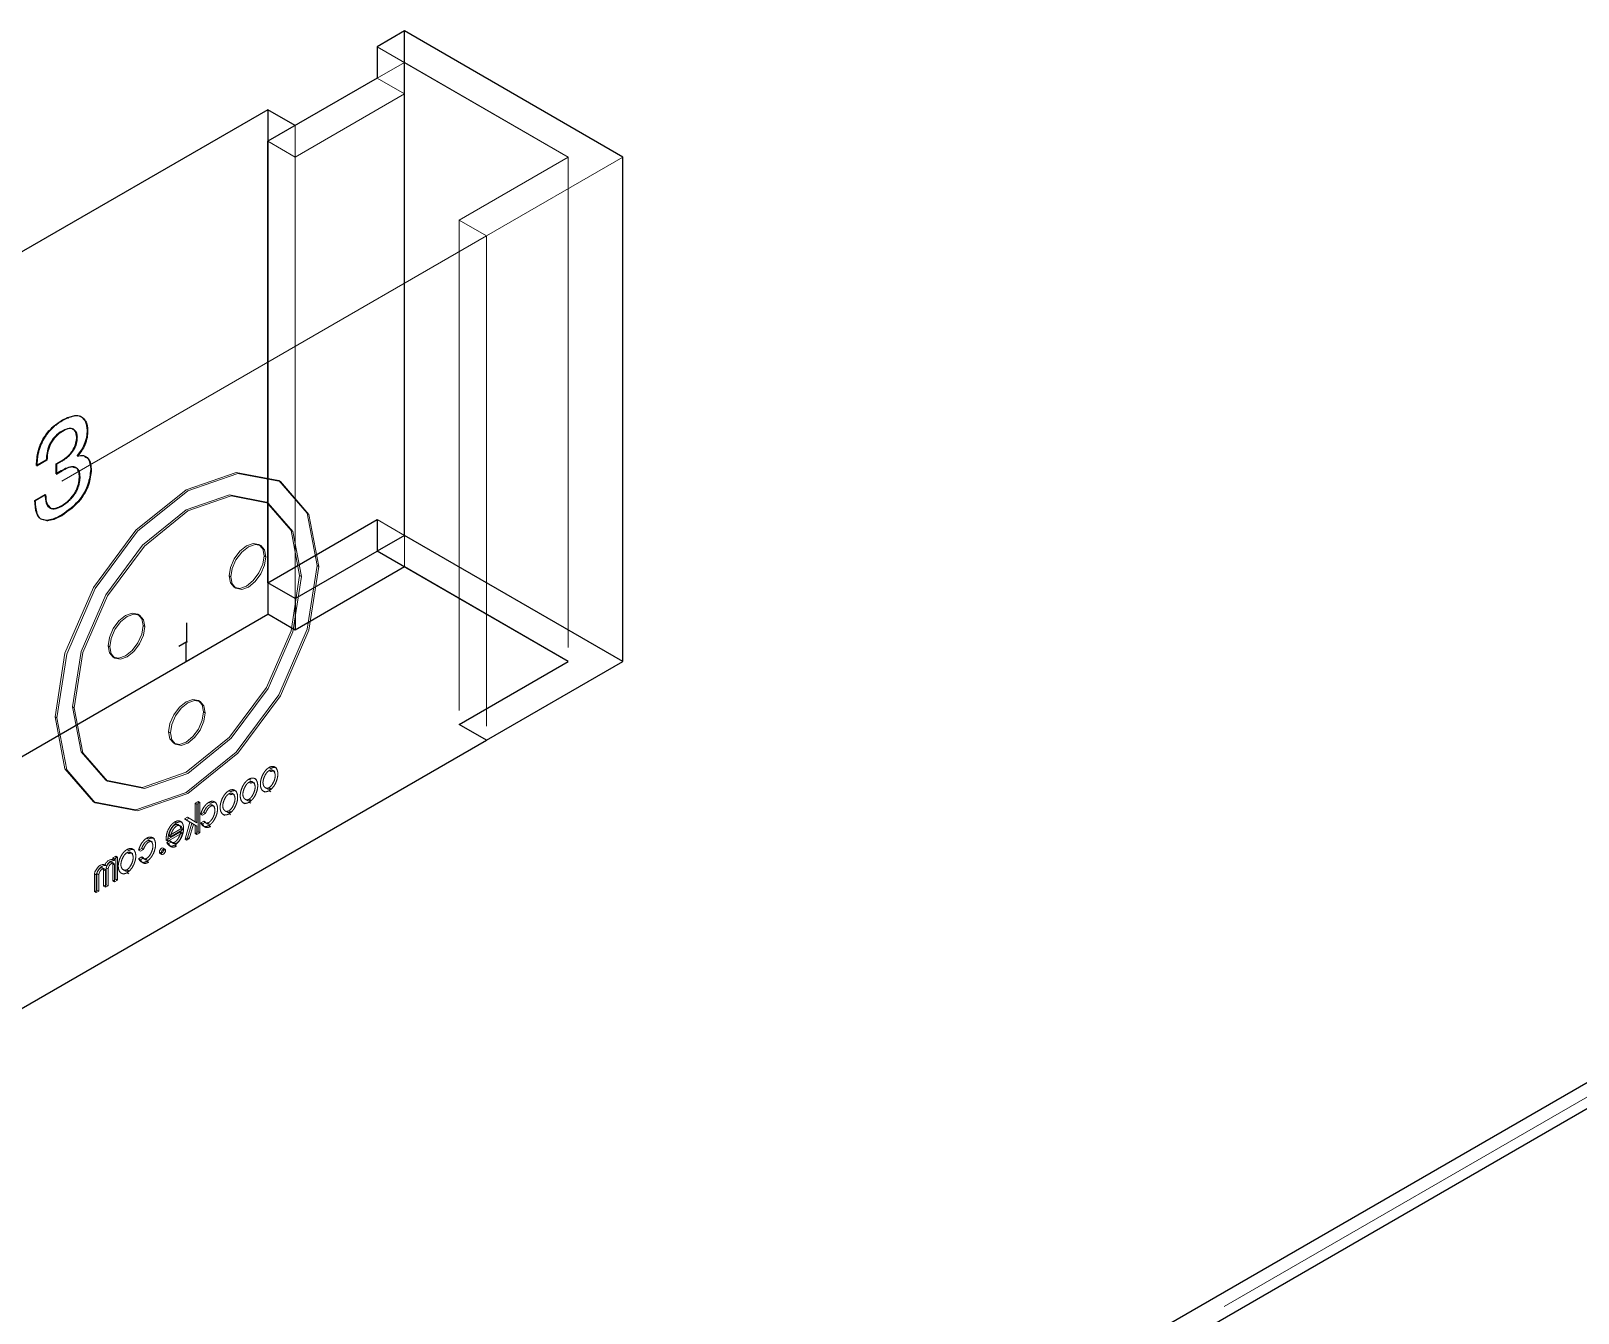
# Model space of a CAD drawing. Header units: millimetres. Extents: x 0 to 841, y 0 to 2287.
# Drawn here: x 609.131 to 613.138, y 245.019 to 248.34 of the extents above; entities that cross this region are included whole.
import ezdxf

# ---------------------------------------------------------------- set-up
doc = ezdxf.new("R2010")
doc.units = ezdxf.units.MM
doc.header["$PDSIZE"] = -1
doc.linetypes.add('HIDDEN', pattern=[1.905, 1.27, -0.635])

msp = doc.modelspace()

# ---------------------------------------------------------------- linework, layer by layer
at = {"color": 7, "linetype": 'Continuous', "lineweight": 25}
for p, q in [((610.098, 248.3397), (610.0273, 248.2989)), ((610.098, 247.0332), (610.098, 248.3397)), ((610.6637, 248.0131), (610.098, 248.3397)), ((610.0273, 248.2989), (610.0273, 248.2172)), ((610.0273, 248.2172), (609.7445, 248.0539)), ((609.7445, 248.1356), (608.1889, 247.2375)), ((609.7445, 248.1356), (609.7445, 246.8291)), ((609.8152, 248.0948), (609.7445, 248.1356)), ((609.7445, 246.9108), (609.7445, 248.0539)), ((610.6637, 246.7067), (610.6637, 248.0131)), ((617.2022, 247.9488), (605.5515, 241.223)), ((617.1608, 247.8572), (605.5101, 241.1314)), ((609.2113, 247.3035), (609.2127, 247.3027)), ((609.2762, 247.3062), (609.2776, 247.3054)), ((609.2507, 247.2406), (609.2507, 247.2392)), ((609.2507, 247.2406), (609.2521, 247.2398)), ((609.2521, 247.2398), (609.2521, 247.2384)), ((609.1707, 247.2292), (609.1452, 247.2145)), ((609.1452, 247.2145), (609.1466, 247.2137)), ((609.1721, 247.2284), (609.1466, 247.2137)), ((609.1707, 247.2292), (609.1721, 247.2284)), ((609.1962, 247.2185), (609.2101, 247.2265)), ((609.1962, 247.1931), (609.1962, 247.2185)), ((609.209, 247.2004), (609.1962, 247.1931)), ((609.2104, 247.1996), (609.1976, 247.1922)), ((609.209, 247.2004), (609.2104, 247.1996)), ((609.2855, 247.2044), (609.2869, 247.2036)), ((609.1962, 247.1931), (609.1976, 247.1922)), ((609.1406, 247.1235), (609.1672, 247.1389)), ((609.1672, 247.1389), (609.1686, 247.138)), ((609.1733, 247.0711), (609.1639, 247.0737)), ((609.2101, 247.086), (609.2115, 247.0852)), ((609.7445, 246.9108), (610.0273, 247.0741)), ((610.0273, 247.0741), (610.0273, 246.9924)), ((609.1719, 247.0719), (609.1733, 247.0711)), ((610.098, 247.0332), (610.0273, 246.9924)), ((610.6637, 246.7067), (610.098, 247.0332)), ((609.8152, 246.87), (610.0273, 246.9924)), ((610.5223, 246.7067), (610.0273, 246.9924)), ((610.098, 246.9516), (609.8152, 246.7883)), ((610.5223, 246.7067), (610.098, 246.9516)), ((609.8152, 246.87), (609.7445, 246.9108)), ((609.8152, 246.87), (609.8152, 246.7883)), ((608.1889, 245.9311), (609.7445, 246.8291)), ((609.8152, 246.7883), (609.7445, 246.8291)), ((610.2395, 246.5434), (610.5223, 246.7067)), ((610.3102, 246.5026), (610.6637, 246.7067)), ((610.3102, 246.5026), (610.2395, 246.5434)), ((608.7545, 245.6045), (610.3102, 246.5026))]:
    msp.add_line(p, q, dxfattribs=at)
at = {"color": 7, "linetype": 'HIDDEN', "lineweight": 18}
for p, q in [((610.5223, 248.0131), (610.0273, 248.2989)), ((610.098, 248.2581), (610.0273, 248.2172)), ((610.5223, 248.0131), (610.098, 248.2581)), ((610.098, 248.1764), (610.0273, 248.2172)), ((610.098, 248.1764), (609.8152, 248.0131)), ((609.8152, 248.0948), (609.8152, 246.87)), ((609.8152, 248.0131), (609.7445, 248.0539)), ((609.8152, 246.87), (609.8152, 248.0131)), ((610.2395, 247.8498), (610.5223, 248.0131)), ((610.3102, 247.809), (610.6637, 248.0131)), ((610.5223, 248.0131), (610.5223, 246.7067)), ((605.6218, 241.2266), (617.2726, 247.9524)), ((610.3102, 247.809), (610.2395, 247.8498)), ((610.2395, 247.8498), (610.2395, 246.5434)), ((610.3102, 247.809), (608.7545, 246.911)), ((610.3102, 247.809), (610.3102, 246.5026)), ((609.2124, 247.3323), (609.2138, 247.3315)), ((609.2495, 247.2881), (609.2509, 247.2873)), ((609.2507, 247.2392), (609.2521, 247.2384)), ((609.1962, 247.2185), (609.1976, 247.2177)), ((609.1976, 247.2177), (609.2115, 247.2257)), ((609.1976, 247.1922), (609.1976, 247.2177)), ((609.2101, 247.2265), (609.2115, 247.2257)), ((609.2565, 247.1837), (609.2579, 247.1829)), ((609.777, 247.1725), (609.7725, 247.1751)), ((609.1406, 247.1235), (609.142, 247.1226)), ((609.142, 247.1226), (609.1686, 247.138)), ((609.745, 247.1171), (609.7405, 247.1197)), ((609.2113, 247.1107), (609.2127, 247.1099)), ((610.098, 247.0332), (610.0273, 247.0741)), ((610.098, 247.0332), (610.098, 246.9516)), ((609.7258, 247.0073), (609.7213, 247.0099)), ((609.7345, 246.9806), (609.7391, 246.978)), ((609.8719, 246.9554), (609.8764, 246.9528)), ((609.644, 246.9283), (609.6485, 246.9257)), ((609.8267, 246.9293), (609.8312, 246.9266)), ((609.6573, 246.899), (609.6618, 246.8964)), ((609.4123, 246.8263), (609.4077, 246.8289)), ((609.421, 246.7996), (609.4255, 246.797)), ((609.3305, 246.7473), (609.335, 246.7447)), ((609.3437, 246.718), (609.3483, 246.7154)), ((609.569, 246.6032), (609.5645, 246.6058)), ((609.1931, 246.5635), (609.1976, 246.5609)), ((609.2384, 246.5896), (609.2429, 246.587)), ((609.5778, 246.5765), (609.5823, 246.5739)), ((609.4873, 246.5243), (609.4918, 246.5217)), ((609.5005, 246.495), (609.505, 246.4924)), ((609.7475, 246.4323), (609.752, 246.4296)), ((609.7669, 246.4308), (609.7624, 246.4335)), ((609.3245, 246.3992), (609.3291, 246.3966)), ((609.6955, 246.4022), (609.7, 246.3996)), ((609.6955, 246.3944), (609.7, 246.3918)), ((609.7102, 246.3917), (609.7056, 246.3943)), ((609.7149, 246.4008), (609.7103, 246.4034)), ((609.7475, 246.4244), (609.752, 246.4218)), ((609.7622, 246.4217), (609.7577, 246.4243)), ((609.6434, 246.3722), (609.648, 246.3696)), ((609.6434, 246.3643), (609.648, 246.3617)), ((609.6581, 246.3616), (609.6536, 246.3642)), ((609.6628, 246.3708), (609.6583, 246.3734)), ((609.7327, 246.371), (609.7372, 246.3684)), ((609.7374, 246.3801), (609.7419, 246.3775)), ((609.7475, 246.38), (609.752, 246.3774)), ((609.7475, 246.3722), (609.752, 246.3696)), ((609.2925, 246.3437), (609.2971, 246.3411)), ((609.5636, 246.3438), (609.5561, 246.3395)), ((609.5561, 246.3395), (609.5561, 246.2917)), ((609.5561, 246.3395), (609.5607, 246.3369)), ((609.5681, 246.3412), (609.5607, 246.3369)), ((609.5607, 246.3369), (609.5607, 246.2891)), ((609.5636, 246.266), (609.5636, 246.3438)), ((609.5636, 246.3438), (609.5681, 246.3412)), ((609.5681, 246.2634), (609.5681, 246.3412)), ((609.5781, 246.3156), (609.5704, 246.3111)), ((609.5826, 246.313), (609.5749, 246.3085)), ((609.5781, 246.3156), (609.5826, 246.313)), ((609.5914, 246.3421), (609.5959, 246.3395)), ((609.606, 246.3316), (609.6015, 246.3342)), ((609.6108, 246.3407), (609.6062, 246.3433)), ((609.6333, 246.32), (609.6378, 246.3174)), ((609.6434, 246.3199), (609.648, 246.3173)), ((609.6434, 246.3121), (609.648, 246.3095)), ((609.6806, 246.3409), (609.6851, 246.3383)), ((609.6853, 246.3501), (609.6898, 246.3475)), ((609.6955, 246.35), (609.7, 246.3473)), ((609.6955, 246.3421), (609.7, 246.3395)), ((609.5191, 246.2731), (609.4877, 246.255)), ((609.5034, 246.2914), (609.508, 246.2887)), ((609.5115, 246.2841), (609.5102, 246.2848)), ((609.5148, 246.2822), (609.5145, 246.2824)), ((609.5228, 246.2899), (609.5183, 246.2925)), ((609.5191, 246.2731), (609.5236, 246.2705)), ((609.5362, 246.3033), (609.5286, 246.2989)), ((609.5426, 246.2908), (609.5286, 246.2989)), ((609.5286, 246.2989), (609.5331, 246.2963)), ((609.5426, 246.2908), (609.5299, 246.2465)), ((609.5407, 246.3007), (609.5331, 246.2963)), ((609.5471, 246.2882), (609.5331, 246.2963)), ((609.5472, 246.2882), (609.5344, 246.2439)), ((609.5561, 246.2917), (609.5362, 246.3033)), ((609.5362, 246.3033), (609.5407, 246.3007)), ((609.5362, 246.2502), (609.5471, 246.2882)), ((609.5607, 246.2891), (609.5407, 246.3007)), ((609.5407, 246.2475), (609.5516, 246.2856)), ((609.5426, 246.2908), (609.5471, 246.2882)), ((609.5561, 246.283), (609.5471, 246.2882)), ((609.5471, 246.2882), (609.5516, 246.2856)), ((609.5607, 246.2804), (609.5516, 246.2856)), ((609.5561, 246.2917), (609.5607, 246.2891)), ((609.5561, 246.283), (609.5561, 246.2617)), ((609.5561, 246.283), (609.5607, 246.2804)), ((609.5607, 246.2804), (609.5607, 246.2591)), ((609.5704, 246.3111), (609.5749, 246.3085)), ((609.5781, 246.2933), (609.5704, 246.2888)), ((609.5704, 246.2888), (609.5749, 246.2862)), ((609.5826, 246.2906), (609.5749, 246.2862)), ((609.5775, 246.2803), (609.582, 246.2777)), ((609.5781, 246.2933), (609.5826, 246.2906)), ((609.5874, 246.2885), (609.592, 246.2859)), ((609.5914, 246.282), (609.5959, 246.2794)), ((609.6286, 246.3109), (609.6331, 246.3083)), ((609.4307, 246.2494), (609.4353, 246.2468)), ((609.4453, 246.2389), (609.4408, 246.2415)), ((609.4501, 246.248), (609.4456, 246.2506)), ((609.5189, 246.2659), (609.481, 246.2441)), ((609.481, 246.2441), (609.4856, 246.2415)), ((609.4901, 246.2425), (609.4824, 246.238)), ((609.4824, 246.238), (609.4869, 246.2354)), ((609.5234, 246.2633), (609.4856, 246.2415)), ((609.4947, 246.2399), (609.4869, 246.2354)), ((609.4877, 246.255), (609.4923, 246.2524)), ((609.4901, 246.2425), (609.4947, 246.2399)), ((609.5236, 246.2705), (609.4923, 246.2524)), ((609.4987, 246.2376), (609.5032, 246.235)), ((609.5189, 246.2659), (609.5234, 246.2633)), ((609.5299, 246.2465), (609.5362, 246.2502)), ((609.5299, 246.2465), (609.5344, 246.2439)), ((609.5344, 246.2439), (609.5407, 246.2475)), ((609.5362, 246.2502), (609.5407, 246.2475)), ((609.5561, 246.2617), (609.5636, 246.266)), ((609.5561, 246.2617), (609.5607, 246.2591)), ((609.5607, 246.2591), (609.5681, 246.2634)), ((609.5636, 246.266), (609.5681, 246.2634)), ((609.3503, 246.203), (609.343, 246.1987)), ((609.343, 246.1987), (609.343, 246.194)), ((609.343, 246.1987), (609.3475, 246.1961)), ((609.343, 246.194), (609.3475, 246.1914)), ((609.3549, 246.2004), (609.3475, 246.1961)), ((609.3475, 246.1961), (609.3475, 246.1914)), ((609.3503, 246.203), (609.3503, 246.1429)), ((609.3503, 246.203), (609.3549, 246.2004)), ((609.3549, 246.2004), (609.3549, 246.1403)), ((609.3795, 246.2198), (609.3841, 246.2172)), ((609.3795, 246.212), (609.3841, 246.2094)), ((609.3942, 246.2093), (609.3897, 246.2119)), ((609.3989, 246.2184), (609.3944, 246.221)), ((609.4175, 246.2228), (609.4097, 246.2184)), ((609.4097, 246.2184), (609.4143, 246.2158)), ((609.4175, 246.2005), (609.4097, 246.1961)), ((609.4097, 246.1961), (609.4143, 246.1935)), ((609.422, 246.2202), (609.4143, 246.2158)), ((609.422, 246.1979), (609.4143, 246.1935)), ((609.4175, 246.2228), (609.422, 246.2202)), ((609.4175, 246.2005), (609.422, 246.1979)), ((609.4268, 246.1957), (609.4313, 246.1931)), ((609.4635, 246.2134), (609.4681, 246.2108)), ((609.4652, 246.2097), (609.4697, 246.2071)), ((609.4777, 246.221), (609.4732, 246.2236)), ((609.4748, 246.2199), (609.4794, 246.2173)), ((609.4895, 246.2296), (609.4941, 246.227)), ((609.5034, 246.2313), (609.508, 246.2286)), ((609.2949, 246.1109), (609.2949, 246.1565)), ((609.2949, 246.1565), (609.2994, 246.1539)), ((609.2994, 246.1083), (609.2994, 246.1539)), ((609.3017, 246.1148), (609.3017, 246.1573)), ((609.3017, 246.1573), (609.3062, 246.1547)), ((609.3062, 246.1122), (609.3062, 246.1547)), ((609.3209, 246.1696), (609.3164, 246.1722)), ((609.3189, 246.1247), (609.3189, 246.1672)), ((609.3189, 246.1672), (609.3234, 246.1646)), ((609.3264, 246.1776), (609.3219, 246.1802)), ((609.3224, 246.1799), (609.3269, 246.1773)), ((609.3234, 246.1221), (609.3234, 246.1646)), ((609.3259, 246.1288), (609.3259, 246.1726)), ((609.3259, 246.1726), (609.3304, 246.17)), ((609.3304, 246.1262), (609.3304, 246.17)), ((609.3451, 246.1842), (609.3405, 246.1868)), ((609.343, 246.1386), (609.343, 246.1825)), ((609.343, 246.1825), (609.3475, 246.1799)), ((609.3475, 246.136), (609.3475, 246.1799)), ((609.3647, 246.1585), (609.3692, 246.1559)), ((609.3694, 246.1677), (609.3739, 246.1651)), ((609.3795, 246.1676), (609.3841, 246.165)), ((609.3795, 246.1597), (609.3841, 246.1571)), ((609.4168, 246.1876), (609.4214, 246.185)), ((609.4307, 246.1893), (609.4353, 246.1867)), ((609.2949, 246.1109), (609.3017, 246.1148)), ((609.2994, 246.1083), (609.3062, 246.1122)), ((609.3017, 246.1148), (609.3062, 246.1122)), ((609.3259, 246.1288), (609.3189, 246.1247)), ((609.3189, 246.1247), (609.3234, 246.1221)), ((609.3304, 246.1262), (609.3234, 246.1221)), ((609.3259, 246.1288), (609.3304, 246.1262)), ((609.3503, 246.1429), (609.343, 246.1386)), ((609.343, 246.1386), (609.3475, 246.136)), ((609.3549, 246.1403), (609.3475, 246.136)), ((609.3503, 246.1429), (609.3549, 246.1403)), ((609.2949, 246.1109), (609.2994, 246.1083))]:
    msp.add_line(p, q, dxfattribs=at)
at = {"color": 7, "linetype": 'Continuous'}
for p, q in [((609.5348, 246.7581), (609.5348, 246.8065)), ((609.5348, 246.7581), (609.5138, 246.746)), ((609.5324, 246.7068), (609.5324, 246.7551)), ((609.5324, 246.7068), (609.5324, 246.7551)), ((609.5324, 246.7068), (609.5533, 246.7189)), ((609.5324, 246.7068), (609.5533, 246.7189))]:
    msp.add_line(p, q, dxfattribs=at)
at = {"color": 7, "linetype": 'HIDDEN', "lineweight": 18, "flags": 128}
for points in [[(609.1931, 246.5635), (609.2189, 246.7284), (609.2925, 246.898), (609.4026, 247.0466), (609.5325, 247.1514), (609.6624, 247.1965), (609.7725, 247.1751), (609.8461, 247.0905), (609.8719, 246.9554)], [(609.1976, 246.5609), (609.2235, 246.7258), (609.297, 246.8954), (609.4071, 247.044), (609.537, 247.1488), (609.6669, 247.1939), (609.777, 247.1725), (609.8506, 247.0878), (609.8764, 246.9528)], [(609.2384, 246.5896), (609.2607, 246.7325), (609.3245, 246.8796), (609.4199, 247.0083), (609.5325, 247.0991), (609.6451, 247.1383), (609.7405, 247.1197), (609.8043, 247.0463), (609.8267, 246.9293)], [(609.2429, 246.587), (609.2653, 246.7299), (609.329, 246.8769), (609.4245, 247.0057), (609.537, 247.0965), (609.6496, 247.1356), (609.745, 247.1171), (609.8088, 247.0437), (609.8312, 246.9266)], [(609.644, 246.9283), (609.6475, 246.9503), (609.6573, 246.9729), (609.672, 246.9927), (609.6893, 247.0067), (609.7066, 247.0127), (609.7213, 247.0099), (609.7311, 246.9986), (609.7345, 246.9806)], [(609.6485, 246.9257), (609.652, 246.9477), (609.6618, 246.9703), (609.6765, 246.9901), (609.6938, 247.0041), (609.7111, 247.0101), (609.7258, 247.0073), (609.7356, 246.996), (609.7391, 246.978)], [(609.8719, 246.9554), (609.8461, 246.7905), (609.7725, 246.6208), (609.6624, 246.4723), (609.5325, 246.3675), (609.4026, 246.3224), (609.2925, 246.3437), (609.2189, 246.4284), (609.1931, 246.5635)], [(609.8764, 246.9528), (609.8506, 246.7879), (609.777, 246.6182), (609.6669, 246.4697), (609.537, 246.3649), (609.4071, 246.3197), (609.297, 246.3411), (609.2235, 246.4258), (609.1976, 246.5609)], [(609.7345, 246.9806), (609.7311, 246.9586), (609.7213, 246.936), (609.7066, 246.9162), (609.6893, 246.9022), (609.672, 246.8962), (609.6573, 246.899), (609.6475, 246.9103), (609.644, 246.9283)], [(609.7391, 246.978), (609.7356, 246.956), (609.7258, 246.9334), (609.7111, 246.9136), (609.6938, 246.8996), (609.6765, 246.8936), (609.6618, 246.8964), (609.652, 246.9077), (609.6485, 246.9257)], [(609.8267, 246.9293), (609.8043, 246.7863), (609.7405, 246.6393), (609.6451, 246.5106), (609.5325, 246.4198), (609.4199, 246.3806), (609.3245, 246.3992), (609.2607, 246.4726), (609.2384, 246.5896)], [(609.8312, 246.9266), (609.8088, 246.7837), (609.745, 246.6367), (609.6496, 246.508), (609.537, 246.4171), (609.4245, 246.378), (609.329, 246.3966), (609.2653, 246.47), (609.2429, 246.587)], [(609.3305, 246.7473), (609.3339, 246.7693), (609.3437, 246.7919), (609.3584, 246.8117), (609.3757, 246.8257), (609.3931, 246.8317), (609.4077, 246.8289), (609.4176, 246.8176), (609.421, 246.7996)], [(609.421, 246.7996), (609.4176, 246.7776), (609.4077, 246.755), (609.3931, 246.7352), (609.3757, 246.7212), (609.3584, 246.7152), (609.3437, 246.718), (609.3339, 246.7293), (609.3305, 246.7473)], [(609.335, 246.7447), (609.3385, 246.7667), (609.3483, 246.7893), (609.3629, 246.8091), (609.3803, 246.8231), (609.3976, 246.8291), (609.4123, 246.8263), (609.4221, 246.815), (609.4255, 246.797)], [(609.4255, 246.797), (609.4221, 246.775), (609.4123, 246.7524), (609.3976, 246.7326), (609.3803, 246.7186), (609.3629, 246.7126), (609.3483, 246.7154), (609.3385, 246.7267), (609.335, 246.7447)], [(609.4873, 246.5243), (609.4907, 246.5463), (609.5005, 246.5689), (609.5152, 246.5887), (609.5325, 246.6027), (609.5498, 246.6087), (609.5645, 246.6058), (609.5743, 246.5945), (609.5778, 246.5765)], [(609.4918, 246.5217), (609.4952, 246.5437), (609.505, 246.5663), (609.5197, 246.5861), (609.537, 246.6001), (609.5544, 246.6061), (609.569, 246.6032), (609.5788, 246.5919), (609.5823, 246.5739)], [(609.5778, 246.5765), (609.5743, 246.5545), (609.5645, 246.5319), (609.5498, 246.5121), (609.5325, 246.4981), (609.5152, 246.4921), (609.5005, 246.495), (609.4907, 246.5063), (609.4873, 246.5243)], [(609.5823, 246.5739), (609.5788, 246.5519), (609.569, 246.5293), (609.5544, 246.5095), (609.537, 246.4955), (609.5197, 246.4895), (609.505, 246.4924), (609.4952, 246.5037), (609.4918, 246.5217)], [(609.4635, 246.2134), (609.464, 246.2161), (609.4652, 246.219), (609.467, 246.2214), (609.4692, 246.2232), (609.4714, 246.2239), (609.4732, 246.2236), (609.4744, 246.2222), (609.4748, 246.2199)], [(609.4748, 246.2199), (609.4744, 246.2172), (609.4732, 246.2143), (609.4714, 246.2119), (609.4692, 246.2101), (609.467, 246.2094), (609.4652, 246.2097), (609.464, 246.2111), (609.4635, 246.2134)], [(609.4681, 246.2108), (609.4685, 246.2135), (609.4697, 246.2164), (609.4715, 246.2188), (609.4737, 246.2206), (609.4759, 246.2213), (609.4777, 246.221), (609.4789, 246.2196), (609.4794, 246.2173)], [(609.4794, 246.2173), (609.4789, 246.2146), (609.4777, 246.2117), (609.4759, 246.2093), (609.4737, 246.2075), (609.4715, 246.2068), (609.4697, 246.2071), (609.4685, 246.2085), (609.4681, 246.2108)], [(609.3224, 246.1799), (609.3191, 246.1812), (609.3152, 246.181), (609.311, 246.1794), (609.3067, 246.1764), (609.3027, 246.1723), (609.2993, 246.1674), (609.2966, 246.162), (609.2949, 246.1565)], [(609.3269, 246.1773), (609.3236, 246.1785), (609.3197, 246.1784), (609.3155, 246.1767), (609.3113, 246.1738), (609.3072, 246.1697), (609.3038, 246.1648), (609.3011, 246.1594), (609.2994, 246.1539)], [(609.3189, 246.1672), (609.3181, 246.1704), (609.3162, 246.1723), (609.3135, 246.1727), (609.3103, 246.1716), (609.3071, 246.169), (609.3044, 246.1655), (609.3025, 246.1614), (609.3017, 246.1573)], [(609.3234, 246.1646), (609.3226, 246.1678), (609.3207, 246.1697), (609.318, 246.1701), (609.3148, 246.169), (609.3117, 246.1664), (609.3089, 246.1629), (609.307, 246.1588), (609.3062, 246.1547)], [(609.343, 246.1825), (609.342, 246.1853), (609.3401, 246.187), (609.3375, 246.1873), (609.3344, 246.1862), (609.3314, 246.1838), (609.3288, 246.1805), (609.3269, 246.1766), (609.3259, 246.1726)], [(609.3475, 246.1799), (609.3466, 246.1827), (609.3446, 246.1844), (609.342, 246.1847), (609.339, 246.1836), (609.3359, 246.1812), (609.3333, 246.1778), (609.3314, 246.1739), (609.3304, 246.17)]]:
    msp.add_lwpolyline(points, dxfattribs=at)
at = {"color": 7, "linetype": 'HIDDEN', "lineweight": 18}
for centre in [(609.3418, 246.1736), (609.3464, 246.1709)]:
    msp.add_arc(centre, 0.0204, 86.7937, 162.0245, dxfattribs=at)
at = {"color": 7, "linetype": 'Continuous', "lineweight": 25}
for points, knots in [([(609.1452, 247.2145), (609.1459, 247.2267), (609.1474, 247.2511), (609.164, 247.2895), (609.1885, 247.3166), (609.2044, 247.327), (609.2124, 247.3323)], [0, 0, 0, 0, 0.280713, 0.558959, 0.779032, 1, 1, 1, 1]), ([(609.2124, 247.3323), (609.2212, 247.3364), (609.2386, 247.3447), (609.261, 247.3439), (609.2735, 247.3284), (609.2753, 247.3136), (609.2762, 247.3062)], [0, 0, 0, 0, 0.2808315, 0.5598156, 0.7794796, 1, 1, 1, 1]), ([(609.2661, 247.3352), (609.2689, 247.3326), (609.2758, 247.3258), (609.2769, 247.3131), (609.2776, 247.3054)], [0, 0, 0, 0, 0.397455, 1, 1, 1, 1]), ([(609.2113, 247.3035), (609.2048, 247.2993), (609.192, 247.2909), (609.1775, 247.2684), (609.1717, 247.2471), (609.171, 247.2352), (609.1707, 247.2292)], [0, 0, 0, 0, 0.280338, 0.55806, 0.778671, 1, 1, 1, 1]), ([(609.2127, 247.3027), (609.2062, 247.2985), (609.1934, 247.2901), (609.179, 247.2676), (609.1731, 247.2463), (609.1724, 247.2344), (609.1721, 247.2284)], [0, 0, 0, 0, 0.280338, 0.55806, 0.778671, 1, 1, 1, 1]), ([(609.2101, 247.2265), (609.2156, 247.2302), (609.2264, 247.2374), (609.2405, 247.2538), (609.2483, 247.2725), (609.2491, 247.2829), (609.2495, 247.2881)], [0, 0, 0, 0, 0.280943, 0.559927, 0.779511, 1, 1, 1, 1]), ([(609.2495, 247.2881), (609.2487, 247.2937), (609.2472, 247.3049), (609.2334, 247.3136), (609.2197, 247.3073), (609.2113, 247.3035)], [0, 0, 0, 0, 0.281079, 0.560309, 1, 1, 1, 1]), ([(609.2382, 247.3083), (609.2376, 247.3087), (609.2316, 247.3131), (609.2217, 247.3076), (609.2127, 247.3027)], [0, 0, 0, 0, 0.097161, 1, 1, 1, 1]), ([(609.2762, 247.3062), (609.2759, 247.3002), (609.2754, 247.2882), (609.27, 247.2697), (609.2613, 247.2532), (609.2542, 247.2448), (609.2507, 247.2406)], [0, 0, 0, 0, 0.280228, 0.559846, 0.779841, 1, 1, 1, 1]), ([(609.2776, 247.3054), (609.2773, 247.2994), (609.2768, 247.2874), (609.2714, 247.2689), (609.2627, 247.2524), (609.2556, 247.244), (609.2521, 247.2398)], [0, 0, 0, 0, 0.280228, 0.559846, 0.779841, 1, 1, 1, 1]), ([(609.2507, 247.2392), (609.2563, 247.24), (609.2675, 247.2417), (609.2829, 247.2319), (609.2845, 247.2148), (609.2855, 247.2044)], [0, 0, 0, 0, 0.2812566, 0.5614026, 1, 1, 1, 1]), ([(609.2705, 247.2376), (609.2742, 247.2359), (609.2849, 247.2309), (609.2861, 247.2144), (609.2869, 247.2036)], [0, 0, 0, 0, 0.342796, 1, 1, 1, 1]), ([(609.2565, 247.1837), (609.2562, 247.1886), (609.2557, 247.1983), (609.2497, 247.2087), (609.2343, 247.2134), (609.2194, 247.2058), (609.209, 247.2004)], [0, 0, 0, 0, 0.18739, 0.374072, 0.56088, 1, 1, 1, 1]), ([(609.2855, 247.2044), (609.2841, 247.1916), (609.2814, 247.1659), (609.2541, 247.1165), (609.2268, 247.0976), (609.2101, 247.086)], [0, 0, 0, 0, 0.28105, 0.560203, 1, 1, 1, 1]), ([(609.2441, 247.2088), (609.2428, 247.2093), (609.2338, 247.213), (609.2212, 247.2058), (609.2104, 247.1996)], [0, 0, 0, 0, 0.140173, 1, 1, 1, 1]), ([(609.2869, 247.2036), (609.2855, 247.1907), (609.2828, 247.1651), (609.2555, 247.1157), (609.2282, 247.0968), (609.2115, 247.0852)], [0, 0, 0, 0, 0.28105, 0.560203, 1, 1, 1, 1]), ([(609.2113, 247.1107), (609.2176, 247.1152), (609.2302, 247.124), (609.2461, 247.1438), (609.2547, 247.1655), (609.2559, 247.1776), (609.2565, 247.1837)], [0, 0, 0, 0, 0.280836, 0.559683, 0.779441, 1, 1, 1, 1]), ([(609.1719, 247.0719), (609.1661, 247.0727), (609.1545, 247.0742), (609.1429, 247.0928), (609.1414, 247.1118), (609.1406, 247.1235)], [0, 0, 0, 0, 0.279474, 0.559495, 1, 1, 1, 1]), ([(609.1672, 247.1389), (609.1677, 247.1313), (609.1687, 247.1162), (609.179, 247.1024), (609.1952, 247.1025), (609.2059, 247.108), (609.2113, 247.1107)], [0, 0, 0, 0, 0.280929, 0.559406, 0.779167, 1, 1, 1, 1]), ([(609.1686, 247.138), (609.1689, 247.1301), (609.1692, 247.1172), (609.176, 247.1107), (609.1786, 247.1083)], [0, 0, 0, 0, 0.616331, 1, 1, 1, 1]), ([(609.2101, 247.086), (609.2027, 247.0819), (609.1896, 247.0746), (609.1773, 247.0727), (609.1719, 247.0719)], [0, 0, 0, 0, 0.560492, 1, 1, 1, 1]), ([(609.2115, 247.0852), (609.2042, 247.0811), (609.191, 247.0738), (609.1787, 247.0719), (609.1733, 247.0711)], [0, 0, 0, 0, 0.560492, 1, 1, 1, 1])]:
    msp.add_open_spline(points, degree=3, knots=knots, dxfattribs=at)
at = {"color": 7, "linetype": 'HIDDEN', "lineweight": 18}
for points, knots in [([(609.1466, 247.2137), (609.1473, 247.2259), (609.1488, 247.2502), (609.1654, 247.2887), (609.1899, 247.3157), (609.2058, 247.3262), (609.2138, 247.3315)], [0, 0, 0, 0, 0.280713, 0.558959, 0.779032, 1, 1, 1, 1]), ([(609.2138, 247.3315), (609.2225, 247.3354), (609.2396, 247.3434), (609.2594, 247.3448), (609.265, 247.3369), (609.2661, 247.3352)], [0, 0, 0, 0, 0.442939, 0.882964, 1, 1, 1, 1]), ([(609.2115, 247.2257), (609.217, 247.2293), (609.2278, 247.2366), (609.2419, 247.253), (609.2497, 247.2717), (609.2505, 247.2821), (609.2509, 247.2873)], [0, 0, 0, 0, 0.280943, 0.559927, 0.779511, 1, 1, 1, 1]), ([(609.2509, 247.2873), (609.2503, 247.2931), (609.249, 247.3037), (609.2416, 247.3069), (609.2382, 247.3083)], [0, 0, 0, 0, 0.547921, 1, 1, 1, 1]), ([(609.2521, 247.2384), (609.258, 247.2399), (609.2651, 247.2415), (609.2698, 247.2381), (609.2705, 247.2376)], [0, 0, 0, 0, 0.84555, 1, 1, 1, 1]), ([(609.2579, 247.1829), (609.2576, 247.1877), (609.2571, 247.1973), (609.2521, 247.2071), (609.2463, 247.2083), (609.2441, 247.2088)], [0, 0, 0, 0, 0.382982, 0.764515, 1, 1, 1, 1]), ([(609.2127, 247.1099), (609.219, 247.1143), (609.2316, 247.1231), (609.2475, 247.143), (609.2561, 247.1646), (609.2573, 247.1768), (609.2579, 247.1829)], [0, 0, 0, 0, 0.280836, 0.559683, 0.779441, 1, 1, 1, 1]), ([(609.1639, 247.0737), (609.1616, 247.0742), (609.1536, 247.0756), (609.1445, 247.0924), (609.1429, 247.1112), (609.142, 247.1226)], [0, 0, 0, 0, 0.138561, 0.473346, 1, 1, 1, 1]), ([(609.1786, 247.1083), (609.1798, 247.1064), (609.1836, 247.1005), (609.1969, 247.102), (609.2074, 247.1073), (609.2127, 247.1099)], [0, 0, 0, 0, 0.19037, 0.5942, 1, 1, 1, 1]), ([(609.7475, 246.3722), (609.7461, 246.3715), (609.7431, 246.37), (609.7384, 246.3692), (609.7335, 246.3701), (609.7289, 246.3736), (609.7257, 246.38), (609.7245, 246.3889), (609.7257, 246.3992), (609.7289, 246.4094), (609.7335, 246.4181), (609.7384, 246.4248), (609.7431, 246.4294), (609.7461, 246.4314), (609.7475, 246.4323)], [0, 0, 0, 0, 0.053784, 0.117806, 0.194259, 0.284674, 0.388205, 0.5, 0.611795, 0.715326, 0.805741, 0.882194, 0.946216, 1, 1, 1, 1]), ([(609.7475, 246.4323), (609.7489, 246.433), (609.7519, 246.4345), (609.7566, 246.4353), (609.7616, 246.4343), (609.7661, 246.4309), (609.7694, 246.4245), (609.7705, 246.4155), (609.7694, 246.4052), (609.7661, 246.395), (609.7616, 246.3863), (609.7566, 246.3797), (609.7519, 246.375), (609.7489, 246.3731), (609.7475, 246.3722)], [0, 0, 0, 0, 0.0537844, 0.1178061, 0.1942591, 0.2846742, 0.3882046, 0.5, 0.6117954, 0.7153258, 0.8057409, 0.8821939, 0.9462156, 1, 1, 1, 1]), ([(609.752, 246.4296), (609.7534, 246.4303), (609.7564, 246.4319), (609.7611, 246.4326), (609.7648, 246.4323), (609.7664, 246.4309), (609.7668, 246.4306)], [0, 0, 0, 0, 0.247731, 0.542616, 0.894759, 1, 1, 1, 1]), ([(609.6955, 246.3421), (609.6941, 246.3414), (609.6911, 246.3399), (609.6864, 246.3391), (609.6814, 246.34), (609.6769, 246.3435), (609.6736, 246.3499), (609.6724, 246.3589), (609.6736, 246.3692), (609.6769, 246.3794), (609.6814, 246.3881), (609.6864, 246.3947), (609.6911, 246.3994), (609.6941, 246.4013), (609.6955, 246.4022)], [0, 0, 0, 0, 0.053784, 0.117806, 0.194259, 0.284674, 0.388205, 0.5, 0.611795, 0.715326, 0.805741, 0.882194, 0.946216, 1, 1, 1, 1]), ([(609.6955, 246.35), (609.6935, 246.3492), (609.6892, 246.3477), (609.6842, 246.3503), (609.6806, 246.3553), (609.6791, 246.3627), (609.6806, 246.3719), (609.6842, 246.381), (609.6892, 246.3894), (609.6935, 246.3928), (609.6955, 246.3944)], [0, 0, 0, 0, 0.111736, 0.23533, 0.367087, 0.5, 0.632913, 0.76467, 0.888264, 1, 1, 1, 1]), ([(609.6955, 246.4022), (609.6968, 246.4029), (609.6998, 246.4044), (609.7046, 246.4052), (609.7095, 246.4043), (609.7141, 246.4008), (609.7173, 246.3944), (609.7185, 246.3855), (609.7173, 246.3751), (609.7141, 246.365), (609.7095, 246.3562), (609.7046, 246.3496), (609.6998, 246.345), (609.6968, 246.343), (609.6955, 246.3421)], [0, 0, 0, 0, 0.053784, 0.117806, 0.194259, 0.284674, 0.388205, 0.5, 0.611795, 0.715326, 0.805741, 0.882194, 0.946216, 1, 1, 1, 1]), ([(609.6955, 246.3944), (609.6975, 246.3951), (609.7017, 246.3966), (609.7067, 246.394), (609.7103, 246.3891), (609.7118, 246.3816), (609.7103, 246.3724), (609.7067, 246.3633), (609.7017, 246.3549), (609.6975, 246.3516), (609.6955, 246.35)], [0, 0, 0, 0, 0.111736, 0.23533, 0.367087, 0.5, 0.632913, 0.76467, 0.888264, 1, 1, 1, 1]), ([(609.7, 246.3918), (609.702, 246.3925), (609.706, 246.394), (609.7087, 246.3923), (609.7101, 246.3915)], [0, 0, 0, 0, 0.519668, 1, 1, 1, 1]), ([(609.7475, 246.38), (609.7455, 246.3793), (609.7412, 246.3778), (609.7363, 246.3804), (609.7327, 246.3853), (609.7312, 246.3928), (609.7327, 246.402), (609.7363, 246.411), (609.7412, 246.4194), (609.7455, 246.4228), (609.7475, 246.4244)], [0, 0, 0, 0, 0.111736, 0.23533, 0.367087, 0.5, 0.632913, 0.76467, 0.888264, 1, 1, 1, 1]), ([(609.7475, 246.4244), (609.7495, 246.4251), (609.7538, 246.4267), (609.7588, 246.424), (609.7624, 246.4191), (609.7638, 246.4116), (609.7624, 246.4025), (609.7588, 246.3934), (609.7538, 246.385), (609.7495, 246.3816), (609.7475, 246.38)], [0, 0, 0, 0, 0.111736, 0.23533, 0.367087, 0.5, 0.632913, 0.76467, 0.888264, 1, 1, 1, 1]), ([(609.752, 246.4218), (609.7541, 246.4226), (609.758, 246.4241), (609.7608, 246.4223), (609.7621, 246.4215)], [0, 0, 0, 0, 0.519668, 1, 1, 1, 1]), ([(609.6434, 246.3121), (609.6421, 246.3114), (609.6391, 246.3099), (609.6343, 246.3091), (609.6294, 246.31), (609.6248, 246.3135), (609.6216, 246.3199), (609.6204, 246.3288), (609.6216, 246.3392), (609.6248, 246.3493), (609.6294, 246.3581), (609.6343, 246.3647), (609.6391, 246.3693), (609.6421, 246.3713), (609.6434, 246.3722)], [0, 0, 0, 0, 0.053784, 0.117806, 0.194259, 0.284674, 0.388205, 0.5, 0.611795, 0.715326, 0.805741, 0.882194, 0.946216, 1, 1, 1, 1]), ([(609.6434, 246.3199), (609.6414, 246.3192), (609.6372, 246.3177), (609.6322, 246.3203), (609.6286, 246.3252), (609.6271, 246.3327), (609.6286, 246.3419), (609.6322, 246.351), (609.6372, 246.3594), (609.6414, 246.3627), (609.6434, 246.3643)], [0, 0, 0, 0, 0.111736, 0.23533, 0.367087, 0.5, 0.632913, 0.76467, 0.888264, 1, 1, 1, 1]), ([(609.6434, 246.3722), (609.6448, 246.3729), (609.6478, 246.3744), (609.6525, 246.3752), (609.6575, 246.3743), (609.662, 246.3708), (609.6653, 246.3644), (609.6665, 246.3554), (609.6653, 246.3451), (609.662, 246.3349), (609.6575, 246.3262), (609.6525, 246.3196), (609.6478, 246.3149), (609.6448, 246.313), (609.6434, 246.3121)], [0, 0, 0, 0, 0.053784, 0.117806, 0.194259, 0.284674, 0.388205, 0.5, 0.611795, 0.715326, 0.805741, 0.882194, 0.946216, 1, 1, 1, 1]), ([(609.6434, 246.3643), (609.6454, 246.3651), (609.6497, 246.3666), (609.6547, 246.364), (609.6583, 246.359), (609.6598, 246.3516), (609.6583, 246.3424), (609.6547, 246.3333), (609.6497, 246.3249), (609.6454, 246.3215), (609.6434, 246.3199)], [0, 0, 0, 0, 0.111736, 0.23533, 0.367087, 0.5, 0.632913, 0.76467, 0.888264, 1, 1, 1, 1]), ([(609.648, 246.3696), (609.6493, 246.3703), (609.6523, 246.3718), (609.657, 246.3725), (609.6607, 246.3722), (609.6623, 246.3708), (609.6627, 246.3705)], [0, 0, 0, 0, 0.247731, 0.542616, 0.894759, 1, 1, 1, 1]), ([(609.648, 246.3617), (609.65, 246.3625), (609.6539, 246.364), (609.6567, 246.3622), (609.658, 246.3614)], [0, 0, 0, 0, 0.519668, 1, 1, 1, 1]), ([(609.752, 246.3774), (609.75, 246.3766), (609.7461, 246.3751), (609.7433, 246.3769), (609.742, 246.3777)], [0, 0, 0, 0, 0.519668, 1, 1, 1, 1]), ([(609.5704, 246.3111), (609.5715, 246.3147), (609.5737, 246.3218), (609.5793, 246.3311), (609.5855, 246.3381), (609.5895, 246.3408), (609.5914, 246.3421)], [0, 0, 0, 0, 0.289345, 0.578702, 0.796119, 1, 1, 1, 1]), ([(609.5781, 246.3156), (609.5792, 246.3181), (609.5812, 246.3229), (609.5855, 246.3294), (609.5906, 246.3343), (609.5958, 246.3362), (609.6003, 246.3353), (609.604, 246.3324), (609.6065, 246.3277), (609.6076, 246.3214), (609.6065, 246.314), (609.604, 246.3063), (609.6003, 246.2991), (609.5958, 246.293), (609.5906, 246.2889), (609.5855, 246.288), (609.5812, 246.2895), (609.5792, 246.292), (609.5781, 246.2933)], [0, 0, 0, 0, 0.06591, 0.127752, 0.184575, 0.240344, 0.300579, 0.365486, 0.4327, 0.5, 0.5673, 0.634514, 0.699421, 0.759656, 0.815425, 0.872248, 0.93409, 1, 1, 1, 1]), ([(609.5826, 246.313), (609.5837, 246.3155), (609.5857, 246.3203), (609.5901, 246.3268), (609.5951, 246.3317), (609.6002, 246.3335), (609.6039, 246.3331), (609.6054, 246.3318), (609.6058, 246.3314)], [0, 0, 0, 0, 0.2037333, 0.3948942, 0.5705393, 0.7429257, 0.9291187, 1, 1, 1, 1]), ([(609.5914, 246.3421), (609.5928, 246.3428), (609.5958, 246.3443), (609.6005, 246.3451), (609.6054, 246.3442), (609.61, 246.3407), (609.6132, 246.3343), (609.6144, 246.3254), (609.6132, 246.3151), (609.61, 246.3049), (609.6054, 246.2962), (609.6005, 246.2895), (609.5958, 246.2849), (609.5928, 246.2829), (609.5914, 246.282)], [0, 0, 0, 0, 0.053784, 0.117806, 0.194259, 0.284674, 0.388205, 0.5, 0.611795, 0.715326, 0.805741, 0.882194, 0.946216, 1, 1, 1, 1]), ([(609.5959, 246.3395), (609.5973, 246.3402), (609.6003, 246.3417), (609.6049, 246.3424), (609.6087, 246.3421), (609.6103, 246.3408), (609.6106, 246.3405)], [0, 0, 0, 0, 0.247731, 0.542616, 0.894759, 1, 1, 1, 1]), ([(609.648, 246.3173), (609.6459, 246.3165), (609.642, 246.315), (609.6392, 246.3168), (609.6379, 246.3176)], [0, 0, 0, 0, 0.519668, 1, 1, 1, 1]), ([(609.7, 246.3473), (609.698, 246.3466), (609.694, 246.3451), (609.6913, 246.3468), (609.6899, 246.3477)], [0, 0, 0, 0, 0.519668, 1, 1, 1, 1]), ([(609.481, 246.2441), (609.481, 246.2487), (609.4809, 246.2582), (609.4862, 246.2721), (609.4926, 246.2818), (609.498, 246.2877), (609.5017, 246.2902), (609.5034, 246.2914)], [0, 0, 0, 0, 0.284269, 0.585299, 0.73536, 0.873926, 1, 1, 1, 1]), ([(609.4856, 246.2415), (609.4855, 246.2461), (609.4854, 246.2555), (609.4908, 246.2695), (609.4971, 246.2792), (609.5025, 246.2851), (609.5062, 246.2876), (609.508, 246.2887)], [0, 0, 0, 0, 0.284269, 0.585299, 0.73536, 0.873926, 1, 1, 1, 1]), ([(609.4877, 246.255), (609.4883, 246.2578), (609.4893, 246.2633), (609.493, 246.2717), (609.4977, 246.2789), (609.5034, 246.2841), (609.5092, 246.2855), (609.5139, 246.2837), (609.5176, 246.2797), (609.5186, 246.2753), (609.5191, 246.2731)], [0, 0, 0, 0, 0.133809, 0.265222, 0.38803, 0.5, 0.61197, 0.734778, 0.866191, 1, 1, 1, 1]), ([(609.4923, 246.2524), (609.4928, 246.2552), (609.4938, 246.2607), (609.4975, 246.2691), (609.5022, 246.2763), (609.508, 246.2815), (609.5137, 246.2829), (609.5184, 246.2811), (609.5221, 246.2771), (609.5231, 246.2727), (609.5236, 246.2705)], [0, 0, 0, 0, 0.133809, 0.265222, 0.38803, 0.5, 0.61197, 0.734778, 0.866191, 1, 1, 1, 1]), ([(609.5034, 246.2914), (609.5048, 246.292), (609.5078, 246.2936), (609.5125, 246.2944), (609.5175, 246.2934), (609.522, 246.29), (609.5253, 246.2836), (609.5265, 246.2746), (609.5253, 246.2643), (609.522, 246.2541), (609.5175, 246.2454), (609.5125, 246.2388), (609.5078, 246.2341), (609.5048, 246.2321), (609.5034, 246.2313)], [0, 0, 0, 0, 0.053784, 0.117806, 0.194259, 0.284674, 0.388205, 0.5, 0.611795, 0.715326, 0.805741, 0.882194, 0.946216, 1, 1, 1, 1]), ([(609.508, 246.2887), (609.5093, 246.2894), (609.5123, 246.291), (609.517, 246.2917), (609.5207, 246.2914), (609.5223, 246.29), (609.5227, 246.2897)], [0, 0, 0, 0, 0.247731, 0.542616, 0.894759, 1, 1, 1, 1]), ([(609.5914, 246.282), (609.5889, 246.2809), (609.5838, 246.2786), (609.5755, 246.28), (609.5723, 246.2854), (609.5704, 246.2888)], [0, 0, 0, 0, 0.262326, 0.545229, 1, 1, 1, 1]), ([(609.5959, 246.2794), (609.5934, 246.2783), (609.5883, 246.276), (609.58, 246.2774), (609.5769, 246.2828), (609.5749, 246.2862)], [0, 0, 0, 0, 0.262326, 0.545229, 1, 1, 1, 1]), ([(609.592, 246.2862), (609.5915, 246.286), (609.5891, 246.2854), (609.5857, 246.287), (609.5837, 246.2894), (609.5826, 246.2906)], [0, 0, 0, 0, 0.134178, 0.553306, 1, 1, 1, 1]), ([(609.4097, 246.2184), (609.4108, 246.2219), (609.4131, 246.229), (609.4187, 246.2383), (609.4248, 246.2454), (609.4288, 246.2481), (609.4307, 246.2494)], [0, 0, 0, 0, 0.289345, 0.578702, 0.796119, 1, 1, 1, 1]), ([(609.4175, 246.2228), (609.4185, 246.2253), (609.4206, 246.2302), (609.4249, 246.2367), (609.4299, 246.2415), (609.4351, 246.2434), (609.4396, 246.2426), (609.4433, 246.2397), (609.4459, 246.235), (609.4469, 246.2287), (609.4459, 246.2212), (609.4433, 246.2136), (609.4396, 246.2064), (609.4351, 246.2003), (609.4299, 246.1962), (609.4249, 246.1953), (609.4206, 246.1967), (609.4185, 246.1992), (609.4175, 246.2005)], [0, 0, 0, 0, 0.06591, 0.127752, 0.184575, 0.240344, 0.300579, 0.365486, 0.4327, 0.5, 0.5673, 0.634514, 0.699421, 0.759656, 0.815425, 0.872248, 0.93409, 1, 1, 1, 1]), ([(609.422, 246.2202), (609.423, 246.2227), (609.4251, 246.2276), (609.4294, 246.234), (609.4345, 246.239), (609.4396, 246.2408), (609.4432, 246.2404), (609.4448, 246.239), (609.4452, 246.2387)], [0, 0, 0, 0, 0.2037333, 0.3948942, 0.5705393, 0.7429257, 0.9291187, 1, 1, 1, 1]), ([(609.4307, 246.2494), (609.4321, 246.2501), (609.4351, 246.2516), (609.4398, 246.2524), (609.4448, 246.2515), (609.4493, 246.248), (609.4526, 246.2416), (609.4538, 246.2326), (609.4526, 246.2223), (609.4493, 246.2122), (609.4448, 246.2034), (609.4398, 246.1968), (609.4351, 246.1921), (609.4321, 246.1902), (609.4307, 246.1893)], [0, 0, 0, 0, 0.053784, 0.117806, 0.194259, 0.284674, 0.388205, 0.5, 0.611795, 0.715326, 0.805741, 0.882194, 0.946216, 1, 1, 1, 1]), ([(609.4353, 246.2468), (609.4366, 246.2475), (609.4396, 246.249), (609.4443, 246.2497), (609.448, 246.2494), (609.4496, 246.2481), (609.45, 246.2478)], [0, 0, 0, 0, 0.247731, 0.542616, 0.894759, 1, 1, 1, 1]), ([(609.5034, 246.2313), (609.501, 246.2302), (609.4958, 246.2279), (609.4875, 246.2292), (609.4844, 246.2347), (609.4824, 246.238)], [0, 0, 0, 0, 0.262326, 0.54523, 1, 1, 1, 1]), ([(609.508, 246.2286), (609.5055, 246.2275), (609.5004, 246.2253), (609.4921, 246.2266), (609.4889, 246.232), (609.4869, 246.2354)], [0, 0, 0, 0, 0.262326, 0.54523, 1, 1, 1, 1]), ([(609.5189, 246.2659), (609.5176, 246.2612), (609.5158, 246.2543), (609.5106, 246.2458), (609.5062, 246.2407), (609.5014, 246.2377), (609.4969, 246.2374), (609.493, 246.2389), (609.4911, 246.2413), (609.4901, 246.2425)], [0, 0, 0, 0, 0.267845, 0.395145, 0.51294, 0.624534, 0.740912, 0.866836, 1, 1, 1, 1]), ([(609.5234, 246.2633), (609.5222, 246.2586), (609.5203, 246.2516), (609.5151, 246.2432), (609.5107, 246.2381), (609.5059, 246.2351), (609.5014, 246.2348), (609.4975, 246.2363), (609.4956, 246.2387), (609.4947, 246.2399)], [0, 0, 0, 0, 0.267845, 0.395145, 0.51294, 0.624534, 0.740912, 0.866836, 1, 1, 1, 1]), ([(609.3795, 246.1597), (609.3782, 246.159), (609.3752, 246.1575), (609.3704, 246.1567), (609.3655, 246.1577), (609.361, 246.1611), (609.3577, 246.1675), (609.3565, 246.1765), (609.3577, 246.1868), (609.361, 246.197), (609.3655, 246.2057), (609.3704, 246.2123), (609.3752, 246.217), (609.3782, 246.2189), (609.3795, 246.2198)], [0, 0, 0, 0, 0.053784, 0.117806, 0.194259, 0.284674, 0.388205, 0.5, 0.611795, 0.715326, 0.805741, 0.882194, 0.946216, 1, 1, 1, 1]), ([(609.3795, 246.1676), (609.3775, 246.1669), (609.3733, 246.1653), (609.3683, 246.168), (609.3647, 246.1729), (609.3632, 246.1804), (609.3647, 246.1895), (609.3683, 246.1986), (609.3733, 246.207), (609.3775, 246.2104), (609.3795, 246.212)], [0, 0, 0, 0, 0.111736, 0.23533, 0.367087, 0.5, 0.632913, 0.76467, 0.888264, 1, 1, 1, 1]), ([(609.3795, 246.2198), (609.3809, 246.2205), (609.3839, 246.222), (609.3886, 246.2228), (609.3936, 246.2219), (609.3981, 246.2184), (609.4014, 246.212), (609.4026, 246.2031), (609.4014, 246.1928), (609.3981, 246.1826), (609.3936, 246.1739), (609.3886, 246.1672), (609.3839, 246.1626), (609.3809, 246.1606), (609.3795, 246.1597)], [0, 0, 0, 0, 0.0537844, 0.1178061, 0.1942591, 0.2846742, 0.3882046, 0.5, 0.6117954, 0.7153258, 0.8057409, 0.8821939, 0.9462156, 1, 1, 1, 1]), ([(609.3795, 246.212), (609.3816, 246.2127), (609.3858, 246.2142), (609.3908, 246.2116), (609.3944, 246.2067), (609.3959, 246.1992), (609.3944, 246.19), (609.3908, 246.181), (609.3858, 246.1726), (609.3816, 246.1692), (609.3795, 246.1676)], [0, 0, 0, 0, 0.111736, 0.23533, 0.367087, 0.5, 0.632913, 0.76467, 0.888264, 1, 1, 1, 1]), ([(609.3841, 246.2172), (609.3854, 246.2179), (609.3884, 246.2194), (609.3931, 246.2201), (609.3968, 246.2198), (609.3984, 246.2185), (609.3988, 246.2182)], [0, 0, 0, 0, 0.247731, 0.542616, 0.894759, 1, 1, 1, 1]), ([(609.3841, 246.2094), (609.3861, 246.2102), (609.39, 246.2116), (609.3928, 246.2099), (609.3941, 246.2091)], [0, 0, 0, 0, 0.519668, 1, 1, 1, 1]), ([(609.4307, 246.1893), (609.4283, 246.1882), (609.4231, 246.1859), (609.4149, 246.1872), (609.4117, 246.1927), (609.4097, 246.1961)], [0, 0, 0, 0, 0.262326, 0.545229, 1, 1, 1, 1]), ([(609.4353, 246.1867), (609.4328, 246.1856), (609.4277, 246.1833), (609.4194, 246.1846), (609.4162, 246.1901), (609.4143, 246.1935)], [0, 0, 0, 0, 0.262326, 0.545229, 1, 1, 1, 1]), ([(609.4314, 246.1934), (609.4308, 246.1933), (609.4285, 246.1926), (609.4251, 246.1942), (609.423, 246.1967), (609.422, 246.1979)], [0, 0, 0, 0, 0.134178, 0.553306, 1, 1, 1, 1]), ([(609.3841, 246.165), (609.382, 246.1642), (609.3781, 246.1627), (609.3753, 246.1644), (609.374, 246.1653)], [0, 0, 0, 0, 0.519668, 1, 1, 1, 1])]:
    msp.add_open_spline(points, degree=3, knots=knots, dxfattribs=at)
at = {"color": 7, "linetype": 'Continuous'}
for p in [(609.5348, 246.7581), (609.5324, 246.7068), (609.5324, 246.7068)]:
    msp.add_point(p, dxfattribs=at)

doc.saveas('drawing.dxf')
